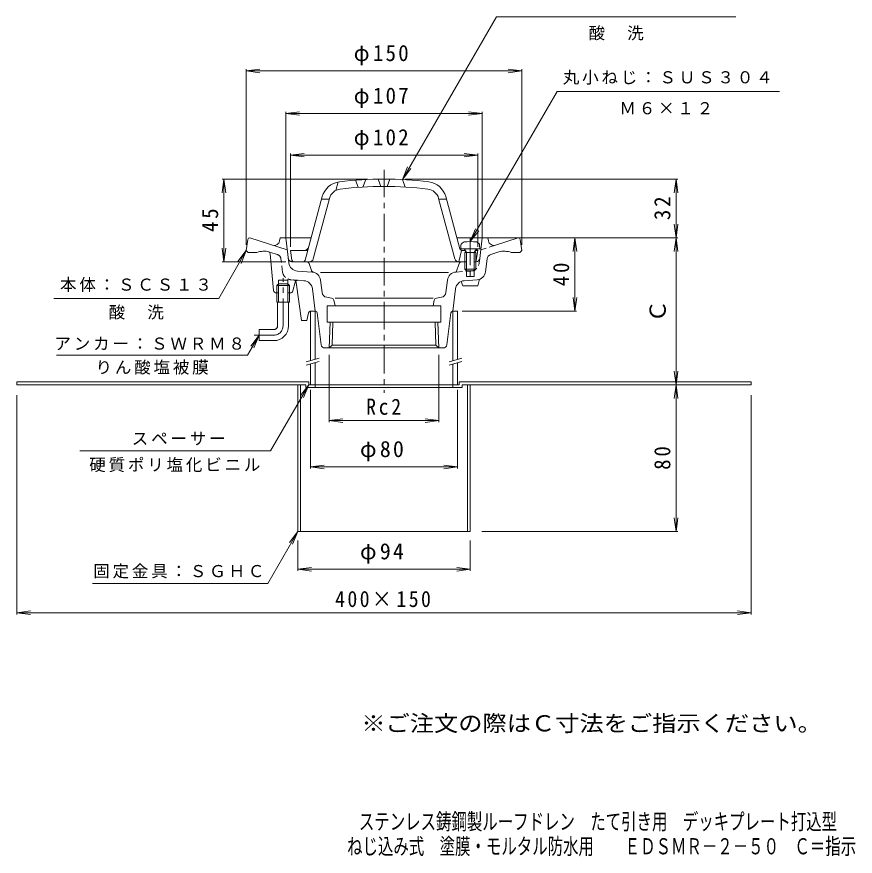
# Model space of a CAD drawing. Units: millimetres, scale not verified. Extents: x -239 to 233, y -346 to 360.
# Drawn here: x -223.6 to 233, y -346 to 111.1 of the extents above; entities that cross this region are included whole.
import ezdxf
from ezdxf.enums import TextEntityAlignment as Align

# ---------------------------------------------------------------- set-up
doc = ezdxf.new("R2010")
doc.units = ezdxf.units.MM
doc.header["$LTSCALE"] = 3
for name, pattern in [('CHAIN1', [8, 5, -1, 1, -1]), ('DASHED1', [1.8, 1.2, -0.6]), ('DOUBLE_CHAIN2', [12.8, 9, -1, 0.6, -0.6, 0.6, -1])]:
    doc.linetypes.add(name, pattern=pattern)
for name, color, linetype, lineweight in [('0-0_通り芯', 3, 'Continuous', 9), ('0-2_仕上', 6, 'Continuous', 9), ('0-3_建具', 4, 'Continuous', 9), ('0-4_その他', 7, 'Continuous', 9), ('0-5_寸法', 7, 'Continuous', 9), ('0-A', 2, 'Continuous', 9)]:
    doc.layers.add(name, color=color, linetype=linetype, lineweight=lineweight)
doc.layers.add('F-4_F-4ﾚｲﾔ', color=6, linetype='Continuous')
doc.layers.add('F-5_F-5ﾚｲﾔ', color=2, linetype='Continuous')
doc.styles.add('ＭＳ ゴシック', font='')
doc.styles.get('ＭＳ ゴシック').set_extended_font_data('MS Gothic')

msp = doc.modelspace()

# ---------------------------------------------------------------- linework, layer by layer
at = {"layer": '0-0_通り芯', "linetype": 'CHAIN1'}
msp.add_line((-23.6, 27.852), (-23.6, -93.69), dxfattribs=at)
at = {"layer": '0-0_通り芯'}
for p, q in [((-98.6, -16.23), (-97.723, -10.089)), ((-96.6, -9.23), (-96.733, -9.23)), ((-96.6, -9.23), (-76.29, -15.83)), ((-80.1, -9.23), (-80.442, -10.954)), ((-63.224, -9.23), (-80.1, -9.23)), ((-75.417, -22.937), (-77.1, -9.23)), ((16.024, -9.23), (32.9, -9.23)), ((28.519, -20.474), (29.9, -9.23)), ((32.9, -9.23), (33.242, -10.954)), ((49.4, -9.23), (37.112, -13.223)), ((51.4, -16.23), (50.523, -10.089)), ((-98.6, -16.23), (-97.6, -17.23)), ((-97.6, -17.23), (-92.845, -17.23)), ((-85.634, -17.948), (-83.73, -37.873)), ((38.94, -16.835), (34.567, -18.256)), ((18.682, -22.23), (21.27, -22.23)), ((25.553, -22.23), (26.534, -22.23)), ((31.661, -27.709), (32.516, -20.743)), ((-62.761, -27.878), (-70.803, -27.316)), ((15.622, -27.874), (17.268, -23.229)), ((21.27, -27.23), (21.27, -30.23)), ((25.53, -27.23), (25.53, -30.23)), ((11.449, -28.166), (-58.147, -28.166)), ((21.27, -30.23), (25.53, -30.23)), ((-81.15, -32.23), (-76.05, -32.23)), ((-81.15, -39.23), (-81.15, -32.23)), ((-76.05, -39.23), (-76.05, -32.23)), ((-71.944, -33.421), (-73.28, -38.161)), ((-71.435, -33.481), (-68.6, -54.23)), ((-67.221, -32.579), (-70.403, -32.356)), ((-58.147, -32.257), (-57.318, -39.009)), ((10.948, -32.241), (10.117, -39.009)), ((19.4, -35.412), (18.4, -32.971)), ((20.021, -32.579), (27.047, -32.087)), ((-81.15, -39.23), (-82.294, -39.23)), ((-74.717, -39.23), (-76.05, -39.23)), ((-62.607, -36.957), (-61.1, -49.23)), ((15.407, -36.957), (13.9, -49.23)), ((-52.119, -42.059), (-54.838, -41.602)), ((-50.897, -43.244), (-50.3, -46.23)), ((3.1, -42.059), (-50.3, -42.059)), ((3.697, -43.244), (3.1, -46.23)), ((4.919, -42.059), (7.637, -41.602)), ((-64.761, -50.034), (-65.6, -54.23)), ((-63.78, -49.23), (-61.1, -49.23)), ((-60.94, -49.23), (-61.1, -49.23)), ((-57.816, -67.474), (-59.948, -50.109)), ((-54.6, -55.23), (-54.6, -46.23)), ((7.4, -46.23), (-54.6, -46.23)), ((7.4, -55.23), (7.4, -46.23)), ((10.616, -67.474), (12.748, -50.108)), ((13.74, -49.23), (13.9, -49.23)), ((-65.6, -54.23), (-68.6, -54.23)), ((7.4, -55.23), (-54.6, -55.23)), ((-53.407, -69.23), (-52.97, -55.23)), ((-51.882, -67.752), (-51.491, -55.23)), ((5.769, -55.23), (6.207, -69.23)), ((-51.882, -67.752), (-53.407, -69.23)), ((-51.882, -67.752), (4.682, -67.752)), ((8.63, -69.23), (-55.831, -69.23))]:
    msp.add_line(p, q, dxfattribs=at)
at = {"layer": '0-0_通り芯', "linetype": 'DASHED1'}
for p, q in [((37.112, -13.223), (29.09, -15.83)), ((-81.767, -18.256), (-86.14, -16.835)), ((-78.815, -28.083), (-79.716, -20.743)), ((28.217, -22.937), (28.519, -20.474)), ((15.622, -27.874), (23.603, -27.316)), ((-74.247, -32.087), (-70.706, -32.335))]:
    msp.add_line(p, q, dxfattribs=at)
at = {"layer": '0-0_通り芯', "linetype": 'DOUBLE_CHAIN2'}
for p, q in [((-65.872, -22.23), (-73.734, -22.23)), ((-63.117, -27.018), (-64.458, -23.229))]:
    msp.add_line(p, q, dxfattribs=at)
at = {"layer": '0-0_通り芯', "color": 4, "linetype": 'CHAIN1'}
for p, q in [((-78.6, -57.23), (-78.6, -31.198)), ((-94.324, -62.23), (-83.6, -62.23))]:
    msp.add_line(p, q, dxfattribs=at)
at = {"layer": '0-0_通り芯', "color": 4}
for p, q in [((-81.15, -34.23), (-82.05, -35.13)), ((-82.05, -35.13), (-75.15, -35.13)), ((-82.05, -44.23), (-82.05, -35.13)), ((-76.05, -34.23), (-81.15, -34.23)), ((-81.15, -44.23), (-81.15, -34.23)), ((-76.05, -34.23), (-75.15, -35.13)), ((-76.05, -34.23), (-76.05, -44.23)), ((-75.15, -35.13), (-75.15, -44.23)), ((-82.05, -44.23), (-75.15, -44.23)), ((-81.6, -57.23), (-81.6, -44.23)), ((-75.6, -57.23), (-75.6, -44.23)), ((-83.6, -59.23), (-91.6, -59.23))]:
    msp.add_line(p, q, dxfattribs=at)
at = {"layer": '0-0_通り芯'}
for points in [[(51.4, -16.23), (50.4, -17.23), (45.644, -17.23)], [(19.4, -35.412), (27.4, -35.412), (28.4, -31.801)], [(4.29, -55.23), (4.682, -67.752), (6.207, -69.23)]]:
    msp.add_lwpolyline(points, dxfattribs=at)
at = {"layer": '0-0_通り芯', "color": 4}
msp.add_lwpolyline([(-83.6, -65.23), (-91.6, -65.23), (-91.6, -59.23)], dxfattribs=at)
at = {"layer": '0-0_通り芯'}
for centre, radius, start, end in [((-96.733, -10.23), 1, 90, 171.8705), ((-83.385, -10.37), 3, 251.99994, 348.7693), ((36.185, -10.37), 3, 191.2307, 288.00006), ((49.533, -10.23), 1, 8.1295, 90), ((-88.908, -27.502), 11, 75.45909, 110.97173), ((-87.128, -18.091), 1.5, 5.46074, 59.42584), ((35.494, -21.109), 3, 107.99985, 172.99957), ((41.708, -27.502), 11, 69.02827, 104.54091), ((18.682, -23.73), 1.5, 90, 160.48708), ((26.534, -20.23), 2, 270, 353.00002), ((-70.454, -22.328), 5, 186.99945, 266.00005), ((-63.109, -32.866), 5, 7.00024, 86.00006), ((15.909, -32.866), 5, 93.99973, 172.99976), ((26.698, -27.1), 5, 273.99976, 352.99933), ((-70.507, -33.852), 1.5, 86.00067, 163.32822), ((-72.921, -33.684), 1.5, 7.77953, 32.25406), ((-67.57, -37.566), 5, 6.99985, 86.00005), ((20.37, -37.566), 5, 93.99976, 172.99976), ((-82.236, -37.73), 1.5, 185.46068, 270), ((-74.717, -37.73), 1.5, 270, 343.32822), ((-54.34, -38.643), 3, 186.99976, 260.45154), ((7.14, -38.643), 3, 279.54846, 353.00024), ((-52.368, -43.538), 1.5, 11.3098, 80.45198), ((5.168, -43.538), 1.5, 99.54802, 168.6902), ((-63.78, -50.23), 1, 90, 168.69006), ((-60.94, -50.23), 1, 6.99905, 90), ((13.74, -50.23), 1, 90, 172.99896), ((-55.831, -67.23), 2, 187.00005, 270), ((8.63, -67.23), 2, 270, 352.99995)]:
    msp.add_arc(centre, radius, start, end, dxfattribs=at)
at = {"layer": '0-0_通り芯', "linetype": 'DASHED1'}
for centre, radius, start, end in [((-82.694, -21.109), 3, 7.00043, 72.00015), ((23.254, -22.328), 5, 273.99973, 353.00133), ((-73.898, -27.1), 5, 187.00067, 245.13713), ((-73.898, -27.1), 5, 245.13713, 266.00024), ((-72.921, -33.684), 1.5, 32.25406, 86.00067)]:
    msp.add_arc(centre, radius, start, end, dxfattribs=at)
at = {"layer": '0-0_通り芯', "linetype": 'DOUBLE_CHAIN2'}
for centre, radius, start, end in [((-73.734, -20.23), 2, 186.99998, 270), ((-65.872, -23.73), 1.5, 19.51122, 90), ((-61.703, -26.517), 1.5, 199.51122, 266)]:
    msp.add_arc(centre, radius, start, end, dxfattribs=at)
at = {"layer": '0-0_通り芯', "color": 4}
for radius in [2, 8]:
    msp.add_arc((-83.6, -57.23), radius, 270, 0, dxfattribs=at)
at = {"layer": '0-0_通り芯', "color": 4, "linetype": 'CHAIN1'}
for radius in [2, 5]:
    msp.add_arc((-83.6, -57.23), radius, 270, 0, dxfattribs=at)
at = {"layer": '0-2_仕上'}
for p, q in [((-48.6, 21.181), (-49.777, 16.597)), ((-39.1, 22.168), (-37.6, 18.269)), ((-33.6, 22.519), (-35.1, 18.432)), ((-26.85, 22.743), (-25.35, 18.762)), ((-20.35, 22.743), (-21.85, 18.762)), ((-13.6, 22.519), (-12.1, 18.432)), ((-66.509, -21.489), (-57.21, 13.214)), ((-62.169, -20.748), (-53.347, 12.179)), ((-53.347, 11.77), (-57.597, 11.77)), ((14.969, -20.748), (6.147, 12.179)), ((17.632, -15.23), (10.01, 13.214)), ((-73.739, -21.395), (-74.6, -16.23)), ((-65.1, -16.23), (-74.6, -16.23)), ((18.65, -16.23), (17.15, -22.23)), ((17.632, -15.23), (18.15, -15.23)), ((18.65, -16.23), (17.65, -15.23)), ((18.65, -16.23), (20.708, -16.23)), ((26.092, -16.23), (27.4, -16.23)), ((26.539, -21.395), (27.4, -16.23)), ((27.4, -16.23), (26.562, -15.393)), ((20.4, -22.23), (-72.765, -22.23))]:
    msp.add_line(p, q, dxfattribs=at)
at = {"layer": '0-2_仕上', "linetype": 'CHAIN1'}
msp.add_line((10.397, 11.77), (6.147, 11.77), dxfattribs=at)
at = {"layer": '0-2_仕上', "color": 4}
for p, q in [((18.15, -15.23), (18.316, -13.327)), ((28.65, -15.23), (28.483, -13.327)), ((28.65, -15.23), (18.15, -15.23)), ((21.27, -17.23), (20.218, -15.358)), ((20.4, -17.23), (20.841, -16.467)), ((20.4, -17.23), (26.4, -17.23)), ((20.4, -17.23), (20.4, -26.36)), ((21.27, -17.23), (21.27, -27.23)), ((25.53, -17.23), (26.582, -15.358)), ((25.53, -17.23), (25.53, -27.23)), ((26.4, -17.23), (25.959, -16.467)), ((26.4, -17.23), (26.4, -26.36)), ((21.27, -27.23), (20.4, -26.36)), ((20.4, -26.36), (26.4, -26.36)), ((21.27, -27.23), (25.53, -27.23)), ((25.53, -27.23), (26.4, -26.36))]:
    msp.add_line(p, q, dxfattribs=at)
at = {"layer": '0-2_仕上', "color": 4, "linetype": 'CHAIN1'}
msp.add_line((23.4, -9.185), (23.4, -30.808), dxfattribs=at)
at = {"layer": '0-2_仕上'}
for centre, radius, start, end in [((-46.585, 10.367), 11, 96.98528, 164.99991), ((-23.6, -177.23), 200, 83.01469, 96.98531), ((-23.6, -177.23), 196, 83.01469, 96.98531), ((-0.615, 10.367), 11, 15.00027, 83.01468), ((-46.585, 10.367), 7, 96.98532, 164.99976), ((-0.615, 10.367), 7, 15.00024, 83.01468), ((-67.402, -13.23), 3, 270, 344.99979), ((-72.753, -21.23), 1, 189.46167, 270), ((-67.475, -21.23), 1, 270, 345.00154), ((-64.101, -20.23), 2, 270, 344.99974), ((16.901, -20.23), 2, 195.00026, 270), ((25.553, -21.23), 1, 327.89281, 350.53833)]:
    msp.add_arc(centre, radius, start, end, dxfattribs=at)
at = {"layer": '0-2_仕上', "color": 4}
for centre, radius, start, end in [((20.309, -13.502), 2, 96.33817, 175.00002), ((23.4, -41.33), 30, 83.6618, 96.3382), ((26.491, -13.502), 2, 4.99998, 83.66183), ((20, -15.48), 0.25, 29.32918, 90), ((26.8, -15.48), 0.25, 90, 150.67082)]:
    msp.add_arc(centre, radius, start, end, dxfattribs=at)
at = {"layer": '0-3_建具'}
for p, q in [((-63.6, -49.23), (-61.1, -49.23)), ((-63.6, -49.23), (-63.6, -76.052)), ((-61.1, -49.23), (-61.1, -75.362)), ((13.9, -49.23), (16.4, -49.23)), ((13.9, -49.23), (13.9, -76.134)), ((16.4, -49.23), (16.4, -75.444)), ((-61.1, -77.223), (-61.1, -89.23)), ((16.4, -77.305), (16.4, -89.23)), ((-63.6, -77.913), (-63.6, -89.23)), ((13.9, -77.995), (13.9, -89.23)), ((16.4, -89.23), (-63.6, -89.23))]:
    msp.add_line(p, q, dxfattribs=at)
at = {"layer": '0-3_建具', "color": 7}
for p, q in [((-58.963, -74.772), (-65.923, -76.693)), ((-58.963, -76.633), (-65.923, -78.554)), ((18.836, -74.772), (11.875, -76.693)), ((18.836, -76.633), (11.875, -78.554))]:
    msp.add_line(p, q, dxfattribs=at)
at = {"layer": '0-4_その他'}
for p, q in [((-98.6, 81.626), (-91.164, 82.605)), ((-98.6, 82.526), (-98.6, -13.092)), ((51.4, 81.626), (43.964, 82.605)), ((51.4, 82.526), (51.4, -13.092)), ((-98.6, 81.626), (51.4, 81.626)), ((-98.6, 81.626), (-91.164, 80.647)), ((51.4, 81.626), (43.964, 80.647)), ((-77.1, 58.454), (-69.664, 59.433)), ((29.9, 58.454), (22.464, 59.433)), ((-77.1, 59.354), (-77.1, -8.845)), ((-77.1, 58.454), (29.9, 58.454)), ((-77.1, 58.454), (-69.664, 57.475)), ((29.9, 58.454), (22.464, 57.475)), ((29.9, 59.354), (29.9, -8.845)), ((-74.6, 35.78), (-67.164, 36.759)), ((-74.6, 36.68), (-74.6, -14.213)), ((27.4, 35.78), (19.964, 36.759)), ((27.4, 36.68), (27.4, -14.213)), ((-74.6, 35.78), (27.4, 35.78)), ((-74.6, 35.78), (-67.164, 34.801)), ((27.4, 35.78), (19.964, 34.801)), ((-110.816, 22.77), (-111.794, 15.334)), ((-111.716, 22.77), (-32.622, 22.77)), ((-110.816, -22.23), (-110.816, 22.77)), ((-110.816, 22.77), (-109.837, 15.334)), ((136.357, 22.77), (-12.047, 22.77)), ((135.457, 22.77), (134.478, 15.334)), ((135.457, -9.23), (135.457, 22.77)), ((135.457, 22.77), (136.436, 15.334)), ((135.457, -9.23), (134.478, -1.795)), ((135.457, -9.23), (136.436, -1.795)), ((136.357, -9.23), (29.574, -9.23)), ((80.34, -9.23), (79.361, -16.666)), ((80.34, -49.23), (80.34, -9.23)), ((80.34, -9.23), (81.319, -16.666)), ((135.457, -9.23), (134.478, -16.666)), ((135.457, -89.23), (135.457, -9.23)), ((135.457, -9.23), (136.436, -16.666)), ((-110.816, -22.23), (-111.794, -14.795)), ((-110.816, -22.23), (-109.837, -14.795)), ((-111.716, -22.23), (-77.107, -22.23)), ((80.34, -49.23), (79.361, -41.795)), ((80.34, -49.23), (81.319, -41.795)), ((81.24, -49.23), (18.977, -49.23)), ((-53.407, -109.662), (-53.407, -72.979)), ((6.207, -109.662), (6.207, -72.979)), ((135.457, -89.23), (134.478, -81.795)), ((135.457, -89.23), (136.436, -81.795)), ((135.457, -89.23), (134.478, -96.666)), ((135.457, -169.23), (135.457, -89.23)), ((135.457, -89.23), (136.436, -96.666)), ((-223.6, -214.35), (-223.6, -94.84)), ((-63.6, -134.937), (-63.6, -91.937)), ((16.4, -134.937), (16.4, -91.937)), ((176.4, -214.35), (176.4, -94.84)), ((-53.407, -108.762), (-45.971, -107.783)), ((-53.407, -108.762), (6.207, -108.762)), ((-53.407, -108.762), (-45.971, -109.741)), ((6.207, -108.762), (-1.229, -107.783)), ((6.207, -108.762), (-1.229, -109.741)), ((-63.6, -134.037), (-56.164, -133.058)), ((-63.6, -134.037), (16.4, -134.037)), ((-63.6, -134.037), (-56.164, -135.016)), ((16.4, -134.037), (8.964, -133.058)), ((16.4, -134.037), (8.964, -135.016)), ((135.457, -169.23), (134.478, -161.794)), ((135.457, -169.23), (136.436, -161.794)), ((136.357, -169.23), (29.574, -169.23)), ((-70.6, -190.628), (-70.6, -174.16)), ((23.4, -190.628), (23.4, -174.16)), ((-70.6, -189.728), (-63.164, -188.749)), ((-70.6, -189.728), (23.4, -189.728)), ((-70.6, -189.728), (-63.164, -190.707)), ((23.4, -189.728), (15.964, -188.749)), ((23.4, -189.728), (15.964, -190.707)), ((-223.6, -213.45), (-216.164, -212.471)), ((-223.6, -213.45), (176.4, -213.45)), ((-223.6, -213.45), (-216.164, -214.429)), ((176.4, -213.45), (168.964, -212.471)), ((176.4, -213.45), (168.964, -214.429))]:
    msp.add_line(p, q, dxfattribs=at)
at = {"layer": '0-5_寸法'}
for p, q in [((-13.6, 22.519), (-10.73, 29.449)), ((-13.6, 22.519), (-9.034, 28.47)), ((23.4, -11.33), (26.27, -4.401)), ((23.4, -11.33), (27.966, -5.38)), ((-98.6, -16.23), (-113.654, -42.304)), ((-98.6, -16.23), (-103.166, -22.181)), ((-98.6, -16.23), (-101.47, -23.159)), ((-113.654, -42.304), (-203.499, -42.304)), ((-91.6, -62.23), (-97.875, -73.1)), ((-91.6, -62.23), (-96.166, -68.181)), ((-91.6, -62.23), (-94.47, -69.16)), ((-97.875, -73.1), (-202.054, -73.1)), ((-64.6, -89.23), (-85.385, -125.23)), ((-64.6, -89.23), (-69.166, -95.181)), ((-64.6, -89.23), (-67.47, -96.159)), ((-85.385, -125.23), (-189.32, -125.23)), ((-70.6, -169.23), (-86.949, -197.547)), ((-70.6, -169.23), (-75.166, -175.18)), ((-70.6, -169.23), (-73.47, -176.159)), ((-86.949, -197.547), (-182.384, -197.547))]:
    msp.add_line(p, q, dxfattribs=at)
for points in [[(-13.6, 22.519), (37.564, 111.137), (167.959, 111.137)], [(23.4, -11.33), (70.632, 70.478), (191.838, 70.478)]]:
    msp.add_lwpolyline(points, dxfattribs=at)
at = {"layer": '0-A'}
for p, q in [((-64.6, -87.63), (-223.6, -87.63)), ((-223.6, -89.23), (-223.6, -87.63)), ((-66.2, -89.23), (-223.6, -89.23)), ((-69, -89.23), (-69, -169.23)), ((-66.2, -89.23), (-66.2, -90.83)), ((19, -90.83), (-66.2, -90.83)), ((-64.6, -87.63), (-64.6, -89.23)), ((-61.1, -89.23), (-64.6, -89.23)), ((-61.1, -89.23), (-61.1, -90.83)), ((13.9, -89.23), (13.9, -90.83)), ((13.9, -89.23), (17.4, -89.23)), ((17.4, -87.63), (17.4, -89.23)), ((17.4, -87.63), (176.4, -87.63)), ((19, -89.23), (19, -90.83)), ((19, -89.23), (176.4, -89.23)), ((21.8, -89.23), (21.8, -169.23)), ((23.4, -89.23), (23.4, -169.23)), ((176.4, -89.23), (176.4, -87.63))]:
    msp.add_line(p, q, dxfattribs=at)
msp.add_lwpolyline([(-70.6, -89.23), (-70.6, -169.23), (23.4, -169.23)], dxfattribs=at)

# ---------------------------------------------------------------- texts
at = {"layer": '0-4_その他', "color": 2, "style": 'ＭＳ ゴシック'}
msp.add_text('Ｃ', height=8.798, rotation=90, dxfattribs=at).set_placement((132.457, -55.23), align=Align.BOTTOM_LEFT)
at = {"layer": '0-4_その他', "color": 2, "char_height": 8.798, "attachment_point": 7, "style": 'ＭＳ ゴシック'}
for s, insert in [('\\T1.21;\\W0.95;φ150', (-40.1, 84.626)), ('\\T1.21;\\W0.95;φ107', (-40.1, 61.454)), ('\\T1.21;\\W0.95;φ102', (-40.1, 38.78)), ('\\T1.27;\\W0.9;Rc2', (-33.35, -105.762)), ('\\T1.19;φ80', (-36.725, -131.037)), ('\\T1.19;φ94', (-36.725, -186.728)), ('\\T1.24;\\W0.9;400×150', (-50.225, -210.45))]:
    msp.add_mtext(s, dxfattribs=dict(at, insert=insert))
at = {"layer": '0-4_その他', "color": 2, "char_height": 8.798, "attachment_point": 7, "rotation": 90, "style": 'ＭＳ ゴシック'}
for s, insert in [('\\T1.27;\\W0.95;32', (132.457, 0.395)), ('\\T1.27;\\W0.95;45', (-113.816, -6.105)), ('\\T1.27;\\W0.95;40', (77.34, -35.605)), ('\\T1.27;\\W0.95;80', (132.457, -135.605))]:
    msp.add_mtext(s, dxfattribs=dict(at, insert=insert))
at = {"layer": '0-5_寸法', "char_height": 6.598, "attachment_point": 7, "style": 'ＭＳ ゴシック'}
for s, insert in [('\\T1.17;酸\u3000洗', (87.761, 98.269)), ('\\T1.17;丸小ねじ：ＳＵＳ３０４', (73.758, 74.147)), ('\\T1.17;Ｍ６×１２', (104.614, 57.935)), ('\\T1.17;本体：ＳＣＳ１３', (-200.064, -38.741)), ('\\T1.17;酸\u3000洗', (-173.577, -53.773)), ('\\T1.17;アンカー：ＳＷＲＭ８', (-203.095, -70.472)), ('\\T1.17;りん酸塩被膜', (-180.714, -83.786)), ('\\T1.17;スペーサー', (-160.992, -122.249)), ('\\T1.17;硬質ポリ塩化ビニル', (-184.161, -136.876)), ('\\T1.17;固定金具：ＳＧＨＣ', (-181.992, -194.793))]:
    msp.add_mtext(s, dxfattribs=dict(at, insert=insert))
at = {"layer": 'F-4_F-4ﾚｲﾔ', "style": 'ＭＳ ゴシック', "width": 0.7}
for s, p in [('ステンレス鋳鋼製ルーフドレン\u3000たて引き用\u3000デッキプレート打込型', (-37.277, -334.189)), ('ねじ込み式\u3000塗膜・モルタル防水用\u3000\u3000ＥＤＳＭＲ－２－５０\u3000Ｃ＝指示', (-43.709, -347.636))]:
    msp.add_text(s, height=8.798, dxfattribs=at).set_placement(p, align=Align.BOTTOM_LEFT)
at = {"layer": 'F-5_F-5ﾚｲﾔ', "style": 'ＭＳ ゴシック', "width": 1.1}
msp.add_text('※ご注文の際はＣ寸法をご指示ください。', height=8.798, dxfattribs=at).set_placement((-35.982, -280.677), align=Align.BOTTOM_LEFT)

doc.saveas('drawing.dxf')
